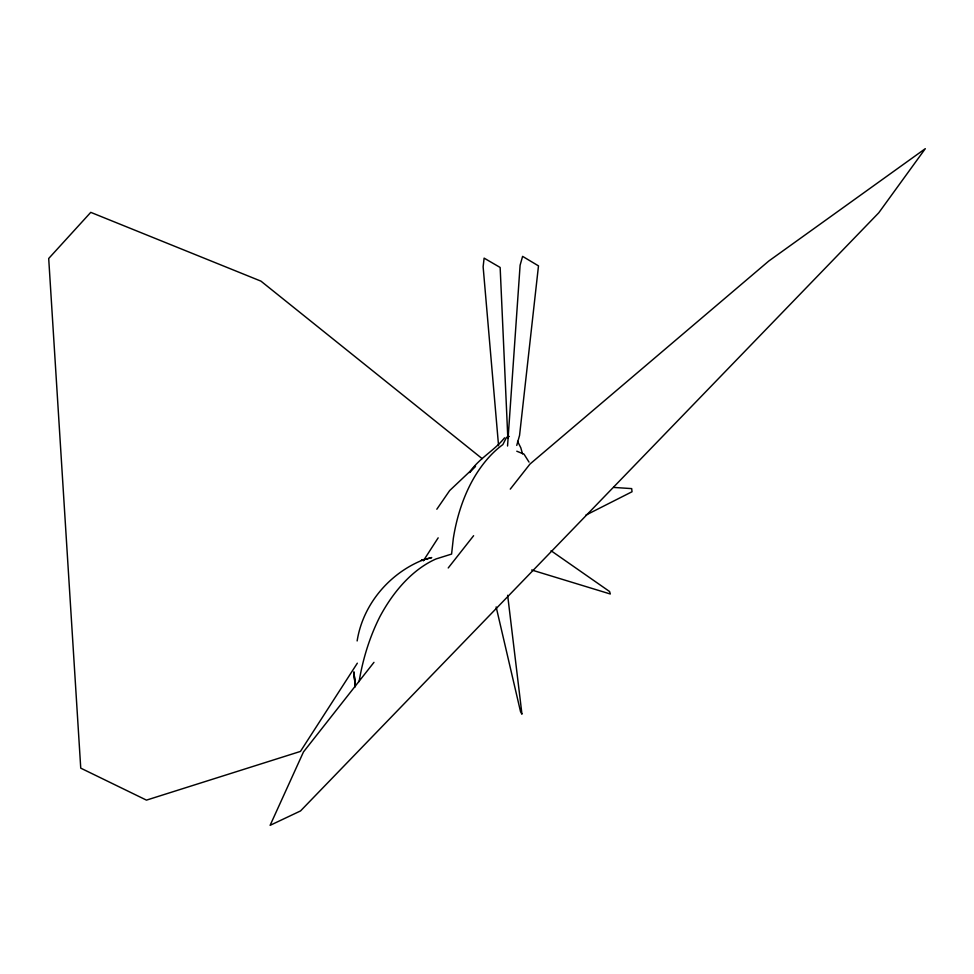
<?xml version="1.0" encoding="UTF-8"?>
<svg xmlns="http://www.w3.org/2000/svg" width="974" height="974" viewBox="0 0 974 974"><rect width="100%" height="100%" fill="white"/><g stroke="black" fill="none" stroke-linecap="round" stroke-linejoin="round"><path stroke-width="1.46" d="M507.551 446.019L520.104 265.232L522.6 256.369L538.488 265.878L519.568 435.354L516.756 445.41M507.819 437.923L500.149 267.46L484.115 258.122L483.128 266.779L498.566 445.739M357.141 640.941C362.961 603.685 390.647 571.701 425.821 558.869M357.336 663.184L300.442 751.429L146.465 800.129L80.745 768.145L48.7 258.487L90.765 212.356L260.947 281.133L482.093 458.596M423.313 560.866L438.166 537.843M436.827 509.232L449.671 490.567L475.543 466.144L469.505 472.56C478.782 458.389 494.329 450.731 504.556 437.837M373.967 662.344L303.474 751.94L270.115 825.331L300.528 810.94L878.755 212.807L925.3 148.669L768.815 261.008L530.002 464.026L510.266 489.118M448.223 567.964L473.608 535.712M585.812 515.149L632.029 491.748L631.688 488.607L613.657 487.426M509.329 436.425L506.541 437.314L502.852 444.594A138.284 82.193 -85.5 0 0 477.491 472.159A124.672 74.389 -85.7 0 0 453.312 538.5L451.595 554.072L435.914 558.991A155.17 95.635 -82.4 0 0 379.957 616.554A151.42 93.382 -82.6 0 0 359.114 681.581M516.78 451.206L524.024 454.176L529.028 462.102M531.67 569.997L610.321 594.006L609.59 591.535L551.053 550.736M517.571 441.319L520.822 447.821L522.502 453.799M496.143 606.924L520.554 711.75L521.954 714.21L507.649 595.284M355.254 686.5L353.939 672.084L355.364 686.487M353.939 672.084L355.206 686.682M427.416 558.686L421.279 560.415L431.726 557.578L427.416 558.686"/></g></svg>
